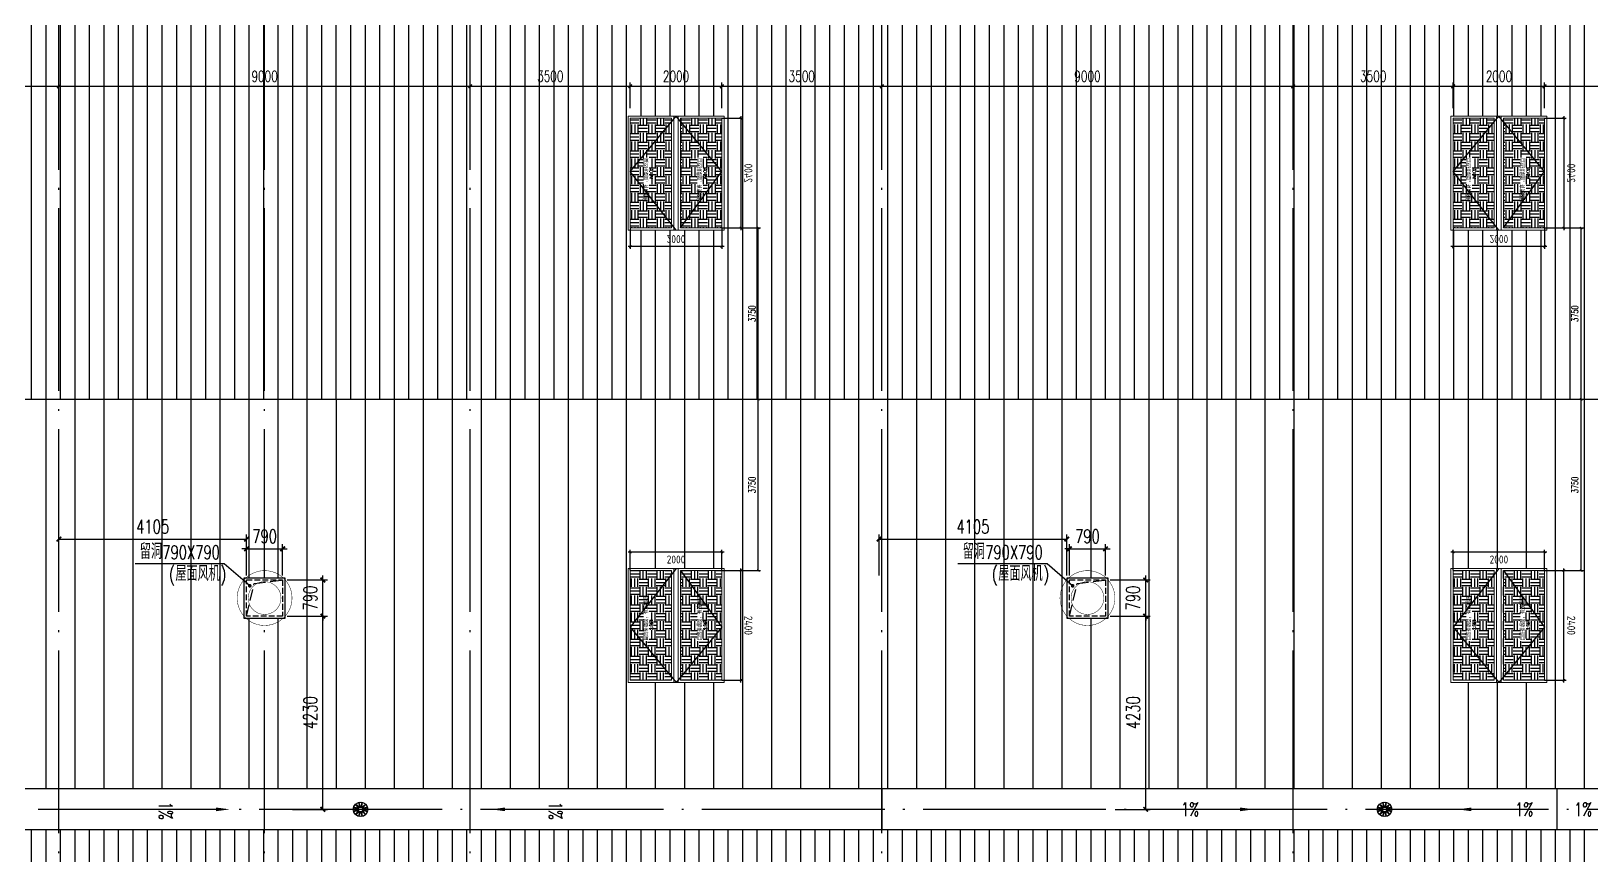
# Model space of a CAD drawing. Extents: x -1313754 to 847533, y 489853 to 941203.
# Drawn here: x 235541 to 269678, y 583803 to 601851 of the extents above; entities that cross this region are included whole.
import ezdxf

# ---------------------------------------------------------------- set-up
doc = ezdxf.new("R2010")
doc.units = 0
doc.header["$LTSCALE"] = 1000
doc.header["$MEASUREMENT"] = 0
for name, pattern in [('DASH', [0.35, 0.25, -0.1]), ('DOTE', [2.42, 2, -0.2, 0.02, -0.2]), ('HIDDEN', [9.525, 6.35, -3.175])]:
    doc.linetypes.add(name, pattern=pattern)
doc.layers.get('Defpoints').update_dxf_attribs({"color": 210})
for name, color, linetype in [('A-AXIS-DOTE', 14, 'DOTE'), ('A-AXIS-DP', 126, 'Continuous'), ('A-AXIS-SYMB', 3, 'Continuous'), ('A-DRAIN', 142, 'Continuous'), ('A-HATCH-2', 251, 'Continuous'), ('A-LIN-V', 9, 'Continuous'), ('A-SFCE', 30, 'Continuous'), ('A-WINDOW', 140, 'Continuous'), ('AS-COLN', 6, 'Continuous'), ('AS-WALL', 40, 'Continuous'), ('AS-结构边线层', 200, 'Continuous'), ('DIM_SYMB', 3, 'Continuous'), ('PUB_TEXT', 7, 'Continuous'), ('SPACE', 7, 'Continuous'), ('SPACE_HATCH', 8, 'Continuous'), ('参考线', 8, 'Continuous'), ('外框', 1, 'HIDDEN'), ('文本', 4, 'Continuous'), ('暖通', 7, 'Continuous'), ('虹吸雨水斗', 6, 'Continuous')]:
    doc.layers.add(name, color=color, linetype=linetype)
doc.layers.add('A-加建区域', color=47, linetype='Continuous', plot=False)
doc.layers.add('成型线', color=3, linetype='Continuous', lineweight=18)
doc.styles.add('_TCH_DIM', font='SIMPLEX', dxfattribs={"bigfont": 'GBCBIG'})
doc.styles.add('_TCH_DIM_T3', font='SIMPLEX', dxfattribs={"width": 0.705882, "bigfont": 'GBCBIG'})
doc.styles.add('_TCH_SPACE', font='SIMPLEX', dxfattribs={"height": 5, "bigfont": 'GBCBIG'})
doc.styles.get("Standard").update_dxf_attribs({"font": 'gbenor.shx', "bigfont": 'gbcbig.shx'})
doc.dimstyles.new('_TCH_ARCH&&100', dxfattribs={"dimtxt": 297.5, "dimasz": 100, "dimexe": 100, "dimexo": 100, "dimgap": 126.25, "dimtad": 1, "dimdec": 0, "dimzin": 0, "dimdsep": 46, "dimtxsty": '_TCH_DIM_T3', "dimblk": 'ARCHTICK', "dimcen": 0.09, "dimclrt": 7, "dimazin": 2, "dimtfac": 1, "dimtdec": 0, "dimtix": 1, "dimtmove": 2, "dimatfit": 3, "dimfxl": 0, "dimtolj": 1, "dimtzin": 0, "dimarcsym": 0})
doc.dimstyles.new('_TCH_ARCH&&50', dxfattribs={"dimtxt": 148.75, "dimasz": 50, "dimexe": 50, "dimexo": 50, "dimgap": 63.125, "dimtad": 1, "dimdec": 0, "dimzin": 0, "dimdsep": 46, "dimtxsty": '_TCH_DIM_T3', "dimblk": 'ARCHTICK', "dimcen": 0.09, "dimclrt": 7, "dimazin": 2, "dimtfac": 1, "dimtdec": 0, "dimtix": 1, "dimtmove": 2, "dimatfit": 3, "dimfxl": 0, "dimtolj": 1, "dimtzin": 0, "dimarcsym": 0})
doc.dimstyles.new('_TCH_ARCH&&80', dxfattribs={"dimtxt": 238, "dimasz": 80, "dimexe": 80, "dimexo": 80, "dimgap": 101, "dimtad": 1, "dimdec": 0, "dimzin": 0, "dimdsep": 46, "dimtxsty": '_TCH_DIM_T3', "dimblk": 'ARCHTICK', "dimcen": 0.09, "dimclrt": 7, "dimazin": 2, "dimtfac": 1, "dimtdec": 0, "dimtix": 1, "dimtmove": 2, "dimatfit": 3, "dimfxl": 0, "dimtolj": 1, "dimtzin": 0, "dimarcsym": 0})
pattern_1 = [(90, (-500100, 0), (-317.5, 0), [])]
pattern_2 = [(0, (0, 0), (187.5, 187.5), [187.5, -187.5]), (0, (0, 70.31), (187.5, 187.5), [187.5, -187.5]), (0, (0, 140.62), (187.5, 187.5), [187.5, -187.5]), (90, (23.44, 164.06), (-187.5, 187.5), [187.5, -187.5]), (90, (93.75, 164.06), (-187.5, 187.5), [187.5, -187.5]), (90, (164.06, 164.06), (-187.5, 187.5), [187.5, -187.5])]

# ---------------------------------------------------------------- blocks, each defined once
blk = doc.blocks.new('rrrrrrrrrrrrrrrrrrrrr')
at = {"layer": 'A-HATCH-2'}
h = blk.add_hatch(dxfattribs=at)
h.set_pattern_fill('ANSI31', color=256, scale=200, angle=45)
h.set_pattern_definition(pattern_1)
h.paths.add_polyline_path([(-266220, 593795), (-133684.3, 593795), (-128454.2, 593795), (-128454.2, 602320), (-301467.2, 602320), (-304221.8, 593830.4), (-299145.1, 593795)])
h = blk.add_hatch(dxfattribs=at)
h.set_pattern_fill('ANSI31', color=256, scale=400, angle=45)
h.set_pattern_definition([(90, (-500100, 0), (-635, 0), [])])
h.paths.add_polyline_path([(-266220, 593795), (-133684.3, 593795), (-128454.2, 593795), (-128454.2, 585270), (-306999.3, 585270), (-304233.2, 593795), (-278850, 593795)])
h = blk.add_hatch(dxfattribs=at)
h.set_pattern_fill('ANSI31', color=256, scale=200, angle=45)
h.set_pattern_definition(pattern_1)
h.paths.add_polyline_path([(-266220, 575845), (-133684.3, 575845), (-128454.2, 575845), (-128454.2, 584370), (-307291.3, 584370), (-310057.3, 575845), (-299145.1, 575845)])
at = {"layer": 'A-LIN-V'}
for points in [[(-128454.2, 585270), (-306999.3, 585270)], [(-128454.2, 584370), (-307291.3, 584370)]]:
    blk.add_lwpolyline(points, dxfattribs=at)
at = {"layer": 'A-SFCE'}
blk.add_lwpolyline([(-304977.3, 593795), (-128454.2, 593795)], dxfattribs=at)
blk = doc.blocks.new('_ArchTick')
at = {"color": 0, "linetype": 'ByBlock', "const_width": 0.4}
blk.add_lwpolyline([(-0.5, -0.5), (0.5, 0.5)], dxfattribs=at)
blk = doc.blocks.new('44')
at = {"layer": 'A-AXIS-DP', "color": 1}
for p, q in [((280302, 745270), (280302, 747370)), ((277446, 744900), (279946, 744900))]:
    blk.add_line(p, q, dxfattribs=at)
for p, xscale, yscale, zscale, rotation in [((280302, 747320), -50.00000000000003, 50.00000000000003, 50.00000000000001, 270), ((280302, 745320), -50.00000000000001, 50.00000000000001, 50.00000000000001, 90), ((279896, 744900), -50, 50, 50, 180)]:
    blk.add_blockref('_ArchTick', p, dxfattribs=dict(at, xscale=xscale, yscale=yscale, zscale=zscale, rotation=rotation))
at = {"layer": 'A-AXIS-DP', "color": 1, "xscale": -50, "yscale": 50, "zscale": 50}
blk.add_blockref('_ArchTick', (277496, 744900), dxfattribs=at)
at = {"layer": 'A-AXIS-DP', "color": 1, "insert": (278696, 744737), "char_height": 175, "attachment_point": 5, "rotation": 180}
blk.add_mtext('\\A1;2400', dxfattribs=at)
blk.add_wipeout([(277446, 745270), (279946, 745270), (279946, 747370), (277446, 747370)]).dxf.layer = '参考线'
at = {"layer": 'SPACE_HATCH'}
h = blk.add_hatch(dxfattribs=at)
h.set_pattern_fill('土壤', color=1, scale=50, style=0)
h.set_pattern_definition(pattern_2)
h.paths.add_polyline_path([(277496, 746420), (279896, 746420), (279896, 747320), (277496, 747320)])
h.paths.add_polyline_path([(278352, 746904), (279057, 746904), (279057, 747034), (278352, 747034)])
h.paths.add_polyline_path([(278591, 746811), (278817, 746811), (278817, 746895), (278591, 746895)])
h = blk.add_hatch(dxfattribs=at)
h.set_pattern_fill('土壤', color=1, scale=50, style=0)
h.set_pattern_definition(pattern_2)
h.paths.add_polyline_path([(277496, 746220), (279896, 746220), (279896, 745320), (277496, 745320)])
h.paths.add_polyline_path([(278352, 745724), (279057, 745724), (279057, 745854), (278352, 745854)])
h.paths.add_polyline_path([(278591, 745631), (278817, 745631), (278817, 745715), (278591, 745715)])
at = {"layer": 'A-AXIS-DP', "color": 1}
for p, q in [((279906, 747320), (280352, 747320)), ((277496, 745320), (277496, 744850)), ((279896, 745320), (279896, 744850)), ((279906, 745320), (280352, 745320))]:
    blk.add_line(p, q, dxfattribs=at)
at = {"layer": '外框'}
for points in [[(279946, 746320), (278658, 747320), (277446, 746320)], [(279896, 746220), (278658, 745320), (277446, 746320)]]:
    blk.add_lwpolyline(points, dxfattribs=at)
at = {"layer": '成型线'}
for p, q in [((279946, 745270), (279946, 747370)), ((277446, 746370), (279946, 746370)), ((277446, 746270), (279946, 746270)), ((277496, 746420), (279896, 746420)), ((277496, 746220), (279896, 746220))]:
    blk.add_line(p, q, dxfattribs=at)
for points in [[(279946, 745270), (277446, 745270), (277446, 747370), (279946, 747370)], [(277496, 746420), (277496, 747320), (279896, 747320), (279896, 746420)], [(279896, 746220), (279896, 745320), (277496, 745320), (277496, 746220)]]:
    blk.add_lwpolyline(points, dxfattribs=at)
at = {"layer": 'A-AXIS-DP', "color": 1, "insert": (280139, 746320), "char_height": 175, "attachment_point": 5, "rotation": 270}
blk.add_mtext('\\A1;2000', dxfattribs=at)
at = {"layer": 'SPACE', "color": 1, "style": '_TCH_SPACE'}
for p in [(278365, 746930), (278365, 745750)]:
    blk.add_text('自然排烟窗，有效面积', height=96.5, dxfattribs=at).set_placement(p)
at = {"layer": 'SPACE', "color": 1, "style": '_TCH_SPACE', "width": 0.705882}
for s, height, p in [('2.16m', 59.5, (278600, 746828)), ('2', 29.8, (278792, 746863)), ('2.16m', 59.5, (278600, 745648)), ('2', 29.8, (278792, 745683))]:
    blk.add_text(s, height=height, dxfattribs=at).set_placement(p)
blk = doc.blocks.new('*D2538')
at = {"layer": 'A-WINDOW', "color": 0, "lineweight": -2}
for p, q in [((367696, 714320), (368446, 714320)), ((368396, 710570), (368396, 714320)), ((367696, 710570), (368446, 710570))]:
    blk.add_line(p, q, dxfattribs=at)
at = {"layer": 'Defpoints', "color": 0}
for p in [(367646, 714320), (368396, 714320), (367646, 710570)]:
    blk.add_point(p, dxfattribs=at)
at = {"layer": 'A-WINDOW', "color": 0, "lineweight": -2, "xscale": 50, "yscale": 50, "zscale": 50}
for p, rotation in [((368396, 714320), 90), ((368396, 710570), 270)]:
    blk.add_blockref('_ArchTick', p, dxfattribs=dict(at, rotation=rotation))
at = {"layer": 'A-WINDOW', "color": 7, "insert": (368258, 712445), "char_height": 148.8, "attachment_point": 5, "rotation": 90, "style": '_TCH_DIM_T3'}
blk.add_mtext('\\A1;3750', dxfattribs=at)
blk = doc.blocks.new('*D2539')
at = {"layer": 'A-WINDOW', "color": 0, "lineweight": -2}
for p, q in [((367696, 718070), (368446, 718070)), ((368396, 714320), (368396, 718070)), ((367696, 714320), (368446, 714320))]:
    blk.add_line(p, q, dxfattribs=at)
at = {"layer": 'Defpoints', "color": 0}
for p in [(367646, 718070), (368396, 718070), (367646, 714320)]:
    blk.add_point(p, dxfattribs=at)
at = {"layer": 'A-WINDOW', "color": 0, "lineweight": -2, "xscale": 50, "yscale": 50, "zscale": 50}
for p, rotation in [((368396, 718070), 90), ((368396, 714320), 270)]:
    blk.add_blockref('_ArchTick', p, dxfattribs=dict(at, rotation=rotation))
at = {"layer": 'A-WINDOW', "color": 7, "insert": (368258, 716195), "char_height": 148.8, "attachment_point": 5, "rotation": 90, "style": '_TCH_DIM_T3'}
blk.add_mtext('\\A1;3750', dxfattribs=at)
blk = doc.blocks.new('*D1895')
at = {"layer": 'A-AXIS-DP', "color": 0, "lineweight": -2}
for p, q in [((232646, 600165), (232646, 600725)), ((232646, 600645), (236146, 600645)), ((236146, 600165), (236146, 600725))]:
    blk.add_line(p, q, dxfattribs=at)
at = {"layer": 'Defpoints', "color": 0}
for p in [(236146, 600645), (232646, 600085), (236146, 600085)]:
    blk.add_point(p, dxfattribs=at)
at = {"layer": 'A-AXIS-DP', "color": 0, "lineweight": -2, "xscale": 80, "yscale": 80, "zscale": 80, "rotation": 180}
blk.add_blockref('_ArchTick', (232646, 600645), dxfattribs=at)
at = {"layer": 'A-AXIS-DP', "color": 0, "lineweight": -2, "xscale": 80, "yscale": 80, "zscale": 80}
blk.add_blockref('_ArchTick', (236146, 600645), dxfattribs=at)
at = {"layer": 'A-AXIS-DP', "color": 7, "insert": (234396, 600865), "char_height": 238, "attachment_point": 5, "style": '_TCH_DIM_T3'}
blk.add_mtext('\\A1;3500', dxfattribs=at)
blk = doc.blocks.new('*D1896')
at = {"layer": 'A-AXIS-DP', "color": 0, "lineweight": -2}
for p, q in [((236146, 600165), (236146, 600725)), ((236146, 600645), (245146, 600645)), ((245146, 600165), (245146, 600725))]:
    blk.add_line(p, q, dxfattribs=at)
at = {"layer": 'Defpoints', "color": 0}
for p in [(245146, 600645), (236146, 600085), (245146, 600085)]:
    blk.add_point(p, dxfattribs=at)
at = {"layer": 'A-AXIS-DP', "color": 0, "lineweight": -2, "xscale": 80, "yscale": 80, "zscale": 80, "rotation": 180}
blk.add_blockref('_ArchTick', (236146, 600645), dxfattribs=at)
at = {"layer": 'A-AXIS-DP', "color": 0, "lineweight": -2, "xscale": 80, "yscale": 80, "zscale": 80}
blk.add_blockref('_ArchTick', (245146, 600645), dxfattribs=at)
at = {"layer": 'A-AXIS-DP', "color": 7, "insert": (240646, 600865), "char_height": 238, "attachment_point": 5, "style": '_TCH_DIM_T3'}
blk.add_mtext('\\A1;9000', dxfattribs=at)
blk = doc.blocks.new('*D1897')
at = {"layer": 'A-AXIS-DP', "color": 0, "lineweight": -2}
for p, q in [((245146, 600165), (245146, 600725)), ((245146, 600645), (248646, 600645)), ((248646, 600165), (248646, 600725))]:
    blk.add_line(p, q, dxfattribs=at)
at = {"layer": 'Defpoints', "color": 0}
for p in [(248646, 600645), (245146, 600085), (248646, 600085)]:
    blk.add_point(p, dxfattribs=at)
at = {"layer": 'A-AXIS-DP', "color": 0, "lineweight": -2, "xscale": 80, "yscale": 80, "zscale": 80, "rotation": 180}
blk.add_blockref('_ArchTick', (245146, 600645), dxfattribs=at)
at = {"layer": 'A-AXIS-DP', "color": 0, "lineweight": -2, "xscale": 80, "yscale": 80, "zscale": 80}
blk.add_blockref('_ArchTick', (248646, 600645), dxfattribs=at)
at = {"layer": 'A-AXIS-DP', "color": 7, "insert": (246896, 600865), "char_height": 238, "attachment_point": 5, "style": '_TCH_DIM_T3'}
blk.add_mtext('\\A1;3500', dxfattribs=at)
blk = doc.blocks.new('*D1898')
at = {"layer": 'A-AXIS-DP', "color": 0, "lineweight": -2}
for p, q in [((248646, 600165), (248646, 600725)), ((248646, 600645), (250646, 600645)), ((250646, 600165), (250646, 600725))]:
    blk.add_line(p, q, dxfattribs=at)
at = {"layer": 'Defpoints', "color": 0}
for p in [(250646, 600645), (248646, 600085), (250646, 600085)]:
    blk.add_point(p, dxfattribs=at)
at = {"layer": 'A-AXIS-DP', "color": 0, "lineweight": -2, "xscale": 80, "yscale": 80, "zscale": 80, "rotation": 180}
blk.add_blockref('_ArchTick', (248646, 600645), dxfattribs=at)
at = {"layer": 'A-AXIS-DP', "color": 0, "lineweight": -2, "xscale": 80, "yscale": 80, "zscale": 80}
blk.add_blockref('_ArchTick', (250646, 600645), dxfattribs=at)
at = {"layer": 'A-AXIS-DP', "color": 7, "insert": (249646, 600865), "char_height": 238, "attachment_point": 5, "style": '_TCH_DIM_T3'}
blk.add_mtext('\\A1;2000', dxfattribs=at)
blk = doc.blocks.new('*D1899')
at = {"layer": 'A-AXIS-DP', "color": 0, "lineweight": -2}
for p, q in [((250646, 600165), (250646, 600725)), ((250646, 600645), (254146, 600645)), ((254146, 600165), (254146, 600725))]:
    blk.add_line(p, q, dxfattribs=at)
at = {"layer": 'Defpoints', "color": 0}
for p in [(254146, 600645), (250646, 600085), (254146, 600085)]:
    blk.add_point(p, dxfattribs=at)
at = {"layer": 'A-AXIS-DP', "color": 0, "lineweight": -2, "xscale": 80, "yscale": 80, "zscale": 80, "rotation": 180}
blk.add_blockref('_ArchTick', (250646, 600645), dxfattribs=at)
at = {"layer": 'A-AXIS-DP', "color": 0, "lineweight": -2, "xscale": 80, "yscale": 80, "zscale": 80}
blk.add_blockref('_ArchTick', (254146, 600645), dxfattribs=at)
at = {"layer": 'A-AXIS-DP', "color": 7, "insert": (252396, 600865), "char_height": 238, "attachment_point": 5, "style": '_TCH_DIM_T3'}
blk.add_mtext('\\A1;3500', dxfattribs=at)
blk = doc.blocks.new('*D1900')
at = {"layer": 'A-AXIS-DP', "color": 0, "lineweight": -2}
for p, q in [((254146, 600165), (254146, 600725)), ((254146, 600645), (263146, 600645)), ((263146, 600165), (263146, 600725))]:
    blk.add_line(p, q, dxfattribs=at)
at = {"layer": 'Defpoints', "color": 0}
for p in [(263146, 600645), (254146, 600085), (263146, 600085)]:
    blk.add_point(p, dxfattribs=at)
at = {"layer": 'A-AXIS-DP', "color": 0, "lineweight": -2, "xscale": 80, "yscale": 80, "zscale": 80, "rotation": 180}
blk.add_blockref('_ArchTick', (254146, 600645), dxfattribs=at)
at = {"layer": 'A-AXIS-DP', "color": 0, "lineweight": -2, "xscale": 80, "yscale": 80, "zscale": 80}
blk.add_blockref('_ArchTick', (263146, 600645), dxfattribs=at)
at = {"layer": 'A-AXIS-DP', "color": 7, "insert": (258646, 600865), "char_height": 238, "attachment_point": 5, "style": '_TCH_DIM_T3'}
blk.add_mtext('\\A1;9000', dxfattribs=at)
blk = doc.blocks.new('*D1901')
at = {"layer": 'A-AXIS-DP', "color": 0, "lineweight": -2}
for p, q in [((263146, 600165), (263146, 600725)), ((263146, 600645), (266646, 600645)), ((266646, 600165), (266646, 600725))]:
    blk.add_line(p, q, dxfattribs=at)
at = {"layer": 'Defpoints', "color": 0}
for p in [(266646, 600645), (263146, 600085), (266646, 600085)]:
    blk.add_point(p, dxfattribs=at)
at = {"layer": 'A-AXIS-DP', "color": 0, "lineweight": -2, "xscale": 80, "yscale": 80, "zscale": 80, "rotation": 180}
blk.add_blockref('_ArchTick', (263146, 600645), dxfattribs=at)
at = {"layer": 'A-AXIS-DP', "color": 0, "lineweight": -2, "xscale": 80, "yscale": 80, "zscale": 80}
blk.add_blockref('_ArchTick', (266646, 600645), dxfattribs=at)
at = {"layer": 'A-AXIS-DP', "color": 7, "insert": (264896, 600865), "char_height": 238, "attachment_point": 5, "style": '_TCH_DIM_T3'}
blk.add_mtext('\\A1;3500', dxfattribs=at)
blk = doc.blocks.new('*D1902')
at = {"layer": 'A-AXIS-DP', "color": 0, "lineweight": -2}
for p, q in [((266646, 600165), (266646, 600725)), ((266646, 600645), (268646, 600645)), ((268646, 600165), (268646, 600725))]:
    blk.add_line(p, q, dxfattribs=at)
at = {"layer": 'Defpoints', "color": 0}
for p in [(268646, 600645), (266646, 600085), (268646, 600085)]:
    blk.add_point(p, dxfattribs=at)
at = {"layer": 'A-AXIS-DP', "color": 0, "lineweight": -2, "xscale": 80, "yscale": 80, "zscale": 80, "rotation": 180}
blk.add_blockref('_ArchTick', (266646, 600645), dxfattribs=at)
at = {"layer": 'A-AXIS-DP', "color": 0, "lineweight": -2, "xscale": 80, "yscale": 80, "zscale": 80}
blk.add_blockref('_ArchTick', (268646, 600645), dxfattribs=at)
at = {"layer": 'A-AXIS-DP', "color": 7, "insert": (267646, 600865), "char_height": 238, "attachment_point": 5, "style": '_TCH_DIM_T3'}
blk.add_mtext('\\A1;2000', dxfattribs=at)
blk = doc.blocks.new('*D1903')
at = {"layer": 'A-AXIS-DP', "color": 0, "lineweight": -2}
for p, q in [((268646, 600165), (268646, 600725)), ((268646, 600645), (272146, 600645)), ((272146, 600165), (272146, 600725))]:
    blk.add_line(p, q, dxfattribs=at)
at = {"layer": 'Defpoints', "color": 0}
for p in [(272146, 600645), (268646, 600085), (272146, 600085)]:
    blk.add_point(p, dxfattribs=at)
at = {"layer": 'A-AXIS-DP', "color": 0, "lineweight": -2, "xscale": 80, "yscale": 80, "zscale": 80, "rotation": 180}
blk.add_blockref('_ArchTick', (268646, 600645), dxfattribs=at)
at = {"layer": 'A-AXIS-DP', "color": 0, "lineweight": -2, "xscale": 80, "yscale": 80, "zscale": 80}
blk.add_blockref('_ArchTick', (272146, 600645), dxfattribs=at)
at = {"layer": 'A-AXIS-DP', "color": 7, "insert": (270396, 600865), "char_height": 238, "attachment_point": 5, "style": '_TCH_DIM_T3'}
blk.add_mtext('\\A1;3500', dxfattribs=at)
blk = doc.blocks.new('dote')
at = {"layer": 'A-AXIS-DOTE', "ltscale": 2}
for p, q in [((-43117.8, -264080), (-43117.8, -167560.7)), ((-38617.8, -264080), (-38617.8, -167560.7)), ((-34117.8, -264080), (-34117.8, -167560.7)), ((-25117.8, -264080), (-25117.8, -167560.7)), ((-16117.8, -264080), (-16117.8, -167560.7)), ((100786.4, -220000), (-97273.6, -220000))]:
    blk.add_line(p, q, dxfattribs=at)
blk = doc.blocks.new('*D138')
at = {"layer": 'A-AXIS-DP', "color": 0, "lineweight": -2}
for p, q in [((-495, 395), (-1374, 395)), ((-1274, 395), (-1274, 495)), ((-1274, 395), (-1274, -395)), ((-495, -395), (-1374, -395)), ((-1274, -395), (-1274, -495))]:
    blk.add_line(p, q, dxfattribs=at)
at = {"layer": 'Defpoints', "color": 0}
for p in [(-395, 395), (-1274, -395), (-395, -395)]:
    blk.add_point(p, dxfattribs=at)
at = {"layer": 'A-AXIS-DP', "color": 0, "lineweight": -2, "xscale": 100, "yscale": 100, "zscale": 100}
for p, rotation in [((-1274, 395), 270), ((-1274, -395), 90)]:
    blk.add_blockref('_ArchTick', p, dxfattribs=dict(at, rotation=rotation))
at = {"layer": 'A-AXIS-DP', "color": 7, "insert": (-999, 0), "char_height": 297.5, "attachment_point": 5, "rotation": 270, "style": '_TCH_DIM_T3'}
blk.add_mtext('\\A1;790', dxfattribs=at)
blk = doc.blocks.new('*D139')
at = {"layer": 'A-AXIS-DP', "color": 0, "lineweight": -2}
for p, q in [((-395, -495), (-395, -1178)), ((395, -495), (395, -1178)), ((-395, -1078), (-495, -1078)), ((395, -1078), (-395, -1078)), ((395, -1078), (495, -1078))]:
    blk.add_line(p, q, dxfattribs=at)
at = {"layer": 'Defpoints', "color": 0}
for p in [(-395, -395), (395, -395), (-395, -1078)]:
    blk.add_point(p, dxfattribs=at)
at = {"layer": 'A-AXIS-DP', "color": 0, "lineweight": -2, "xscale": 100, "yscale": 100, "zscale": 100}
blk.add_blockref('_ArchTick', (-395, -1078), dxfattribs=at)
at = {"layer": 'A-AXIS-DP', "color": 0, "lineweight": -2, "xscale": 100, "yscale": 100, "zscale": 100, "rotation": 180}
blk.add_blockref('_ArchTick', (395, -1078), dxfattribs=at)
at = {"layer": 'A-AXIS-DP', "color": 7, "insert": (0, -1353), "char_height": 297.5, "attachment_point": 5, "rotation": 180, "style": '_TCH_DIM_T3'}
blk.add_mtext('\\A1;790', dxfattribs=at)
blk = doc.blocks.new('*D2405')
at = {"layer": 'A-AXIS-DP', "color": 0, "lineweight": -2}
for p, q in [((259255, 589050), (260020, 589050)), ((259920, 584820), (259920, 589050)), ((259255, 584820), (260020, 584820))]:
    blk.add_line(p, q, dxfattribs=at)
at = {"layer": 'Defpoints', "color": 0}
for p in [(259155, 589050), (259920, 589050), (259155, 584820)]:
    blk.add_point(p, dxfattribs=at)
at = {"layer": 'A-AXIS-DP', "color": 0, "lineweight": -2, "xscale": 100, "yscale": 100, "zscale": 100}
for p, rotation in [((259920, 589050), 90), ((259920, 584820), 270)]:
    blk.add_blockref('_ArchTick', p, dxfattribs=dict(at, rotation=rotation))
at = {"layer": 'A-AXIS-DP', "color": 7, "insert": (259645, 586935), "char_height": 297.5, "attachment_point": 5, "rotation": 90, "style": '_TCH_DIM_T3'}
blk.add_mtext('\\A1;4230', dxfattribs=at)
blk = doc.blocks.new('*D2406')
at = {"layer": 'A-AXIS-DP', "color": 0, "lineweight": -2}
for p, q in [((241255, 589050), (242020, 589050)), ((241920, 584820), (241920, 589050)), ((241255, 584820), (242020, 584820))]:
    blk.add_line(p, q, dxfattribs=at)
at = {"layer": 'Defpoints', "color": 0}
for p in [(241155, 589050), (241920, 589050), (241155, 584820)]:
    blk.add_point(p, dxfattribs=at)
at = {"layer": 'A-AXIS-DP', "color": 0, "lineweight": -2, "xscale": 100, "yscale": 100, "zscale": 100}
for p, rotation in [((241920, 589050), 90), ((241920, 584820), 270)]:
    blk.add_blockref('_ArchTick', p, dxfattribs=dict(at, rotation=rotation))
at = {"layer": 'A-AXIS-DP', "color": 7, "insert": (241645, 586935), "char_height": 297.5, "attachment_point": 5, "rotation": 90, "style": '_TCH_DIM_T3'}
blk.add_mtext('\\A1;4230', dxfattribs=at)
blk = doc.blocks.new('*D2516')
at = {"layer": 'A-AXIS-DP', "color": 0, "lineweight": -2}
for p, q in [((254088, 589940), (254088, 590835)), ((254088, 590735), (258193, 590735)), ((258193, 589940), (258193, 590835))]:
    blk.add_line(p, q, dxfattribs=at)
at = {"layer": 'Defpoints', "color": 0}
for p in [(258193, 590735), (254088, 589840), (258193, 589840)]:
    blk.add_point(p, dxfattribs=at)
at = {"layer": 'A-AXIS-DP', "color": 0, "lineweight": -2, "xscale": 100, "yscale": 100, "zscale": 100, "rotation": 180}
blk.add_blockref('_ArchTick', (254088, 590735), dxfattribs=at)
at = {"layer": 'A-AXIS-DP', "color": 0, "lineweight": -2, "xscale": 100, "yscale": 100, "zscale": 100}
blk.add_blockref('_ArchTick', (258193, 590735), dxfattribs=at)
at = {"layer": 'A-AXIS-DP', "color": 7, "insert": (256140, 591010), "char_height": 297.5, "attachment_point": 5, "style": '_TCH_DIM_T3'}
blk.add_mtext('\\A1;4105', dxfattribs=at)
blk = doc.blocks.new('*D2520')
at = {"layer": 'A-AXIS-DP', "color": 0, "lineweight": -2}
for p, q in [((236146, 589940), (236146, 590835)), ((236146, 590735), (240251, 590735)), ((240251, 589940), (240251, 590835))]:
    blk.add_line(p, q, dxfattribs=at)
at = {"layer": 'Defpoints', "color": 0}
for p in [(240251, 590735), (236146, 589840), (240251, 589840)]:
    blk.add_point(p, dxfattribs=at)
at = {"layer": 'A-AXIS-DP', "color": 0, "lineweight": -2, "xscale": 100, "yscale": 100, "zscale": 100, "rotation": 180}
blk.add_blockref('_ArchTick', (236146, 590735), dxfattribs=at)
at = {"layer": 'A-AXIS-DP', "color": 0, "lineweight": -2, "xscale": 100, "yscale": 100, "zscale": 100}
blk.add_blockref('_ArchTick', (240251, 590735), dxfattribs=at)
at = {"layer": 'A-AXIS-DP', "color": 7, "insert": (238198, 591010), "char_height": 297.5, "attachment_point": 5, "style": '_TCH_DIM_T3'}
blk.add_mtext('\\A1;4105', dxfattribs=at)
blk = doc.blocks.new('w4234233')
at = {"layer": 'A-AXIS-SYMB'}
for points in [[(355546, 826830, 0, 0, 0), (355546, 825680, 0, 80, 0), (355546, 825980, 0, 0, 0)], [(355546, 818810, 0, 0, 0), (355546, 819960, 0, 80, 0), (355546, 819660, 0, 0, 0)]]:
    blk.add_lwpolyline(points, format="xyseb", dxfattribs=at)
at = {"layer": 'PUB_TEXT', "style": '_TCH_DIM', "width": 0.705882}
for p in [(355376, 826935), (355376, 818407)]:
    blk.add_text('1%%%', height=297.5, dxfattribs=at).set_placement(p)
blk = doc.blocks.new('“奔腾”虹吸雨水斗')
at = {"layer": '虹吸雨水斗', "lineweight": 25}
for p, q in [((946944, 86685), (947028, 86658)), ((947028, 86641), (946944, 86614)), ((947032, 86673), (946946, 86692)), ((946946, 86607), (947032, 86625)), ((946982, 86753), (947040, 86688)), ((947040, 86611), (946982, 86546)), ((947052, 86699), (946987, 86758)), ((946987, 86541), (947052, 86600)), ((947048, 86793), (947066, 86707)), ((947066, 86592), (947048, 86506)), ((947082, 86711), (947055, 86795)), ((947055, 86504), (947082, 86587)), ((947125, 86795), (947098, 86711)), ((947098, 86587), (947125, 86504)), ((947114, 86707), (947132, 86793)), ((947132, 86506), (947114, 86592)), ((947194, 86758), (947128, 86699)), ((947128, 86600), (947194, 86541)), ((947140, 86688), (947199, 86753)), ((947199, 86546), (947140, 86611)), ((947234, 86692), (947148, 86673)), ((947148, 86625), (947234, 86607)), ((947152, 86658), (947236, 86685)), ((947236, 86614), (947152, 86641))]:
    blk.add_line(p, q, dxfattribs=at)
for radius in [150, 47.6]:
    blk.add_circle((947090, 86649), radius, dxfattribs=at)
for centre, start, end in [((947025, 86649), 291.6382, 68.3675), ((947034, 86682), 261.6382, 38.3675), ((947034, 86617), 321.6382, 98.3675), ((947057, 86706), 231.6382, 8.3675), ((947057, 86593), 351.6382, 128.3675), ((947090, 86715), 201.6382, 338.3675), ((947090, 86584), 21.6382, 158.3675), ((947123, 86706), 171.6382, 308.3675), ((947123, 86593), 51.6382, 188.3675), ((947147, 86682), 141.6382, 278.3675), ((947147, 86617), 81.6382, 218.3675), ((947155, 86649), 111.6382, 248.3675)]:
    blk.add_arc(centre, 8.82, start, end, dxfattribs=at)
blk = doc.blocks.new('434243')
at = {"layer": '文本', "xscale": 1.061320754715, "yscale": 1.061320754715, "zscale": 1.061320754715}
for p in [(-762421, 492857), (-740021, 492857)]:
    blk.add_blockref('“奔腾”虹吸雨水斗', p, dxfattribs=at)
blk = doc.blocks.new('21321423')
at = {"layer": 'A-AXIS-SYMB'}
for points in [[(261136, 584820, 0, 0, 0), (262286, 584820, 0, 80, 0), (261986, 584820, 0, 0, 0)], [(267896, 584820, 0, 0, 0), (266746, 584820, 0, 80, 0), (267046, 584820, 0, 0, 0)]]:
    blk.add_lwpolyline(points, format="xyseb", dxfattribs=at)
at = {"layer": 'A-DRAIN'}
for points in [[(254146, 585270), (254146, 584370)], [(268910, 585270), (268910, 584370)]]:
    blk.add_lwpolyline(points, dxfattribs=at)
at = {"layer": 'A-加建区域', "rotation": 270}
blk.add_blockref('w4234233', (-580074, 940366), dxfattribs=at)
at = {"layer": '虹吸雨水斗'}
blk.add_blockref('434243', (0, 0), dxfattribs=at)
at = {"layer": 'PUB_TEXT', "style": '_TCH_DIM', "width": 0.705882}
for p in [(260691, 584671), (268001, 584671), (269291, 584671)]:
    blk.add_text('1%%%', height=297.5, dxfattribs=at).set_placement(p)
blk = doc.blocks.new('frtt')
at = {"layer": 'A-LIN-V', "xscale": -1, "rotation": 90}
blk.add_blockref('44', (1112915.9, 997965.8), dxfattribs=at)
at = {"layer": 'A-LIN-V', "rotation": 90}
blk.add_blockref('44', (1112915.9, 430674.2), dxfattribs=at)
at = {"layer": 'A-WINDOW', "color": 1}
for p1, p2, picture, middle in [((367645.9, 714320), (367645.9, 718070), '*D2539', (368258.4, 716195)), ((367645.9, 710570), (367645.9, 714320), '*D2538', (368258.4, 712445))]:
    dim = blk.add_aligned_dim(p1=p1, p2=p2, distance=-750, dimstyle='_TCH_ARCH&&50', dxfattribs=at)
    dim.commit()
    dim.dimension.update_dxf_attribs({"geometry": picture, "text_midpoint": middle})
blk = doc.blocks.new('242343243')
at = {"layer": 'A-WINDOW'}
for p in [(-116950, -120525), (-98950, -120525)]:
    blk.add_blockref('frtt', p, dxfattribs=at)
at = {"layer": 'A-AXIS-DP'}
for p1, p2, picture, middle in [((232645.9, 600085.3), (236145.8, 600085.3), '*D1895', (234395.9, 600865.3)), ((236145.8, 600085.3), (245145.8, 600085.3), '*D1896', (240645.8, 600865.3)), ((254145.8, 600085.3), (263145.8, 600085.3), '*D1900', (258645.8, 600865.3))]:
    dim = blk.add_aligned_dim(p1=p1, p2=p2, distance=560, dimstyle='_TCH_ARCH&&80', dxfattribs=at)
    dim.commit()
    dim.dimension.update_dxf_attribs({"geometry": picture, "text_midpoint": middle})
for p1, p2, picture, middle in [((245145.8, 600085.3), (248645.9, 600085.3), '*D1897', (246895.9, 600865.3)), ((248645.9, 600085.3), (250645.9, 600085.3), '*D1898', (249645.9, 600865.3)), ((250645.9, 600085.3), (254145.8, 600085.3), '*D1899', (252395.9, 600865.3)), ((263145.8, 600085.3), (266645.9, 600085.3), '*D1901', (264895.9, 600865.3)), ((266645.9, 600085.3), (268645.9, 600085.3), '*D1902', (267645.9, 600865.3)), ((268645.9, 600085.3), (272145.8, 600085.3), '*D1903', (270395.9, 600865.3))]:
    dim = blk.add_aligned_dim(p1=p1, p2=p2, distance=560, dimstyle='_TCH_ARCH&&80', dxfattribs=at)
    dim.commit()
    dim.dimension.update_dxf_attribs({"geometry": picture, "text_midpoint": middle})
blk = doc.blocks.new('fengji')
at = {"layer": 'DIM_SYMB'}
blk.add_line((884.2, -747.9), (2834.2, -747.9), dxfattribs=at)
at = {"layer": 'DIM_SYMB', "color": 7, "style": '_TCH_DIM', "width": 0.705882}
for s, p in [(')', (967.7, -372.9)), ('(', (2090.7, -372.9)), ('790X790', (2237.7, -852.9))]:
    blk.add_text(s, height=297.5, rotation=180, dxfattribs=at).set_placement(p)
at = {"layer": 'DIM_SYMB', "color": 7, "style": '_TCH_DIM'}
for s, p in [('屋面风机', (1950.7, -372.9)), ('留洞', (2729.2, -852.9))]:
    blk.add_text(s, height=337.59, rotation=180, dxfattribs=at).set_placement(p)
blk.add_wipeout([(-445, 445), (445, 445), (445, -445), (-445, -445)]).dxf.layer = '参考线'
at = {"layer": 'A-HATCH-2', "const_width": 10}
for points in [[(0, -600.2, -1), (0, 600.2, -1)], [(0, -600.2, 1), (0, 600.2, 1)]]:
    blk.add_lwpolyline(points, format="xyb", dxfattribs=at)
at = {"layer": 'A-HATCH-2', "linetype": 'DASH', "const_width": 10}
for points in [[(0, -358.3, -1), (0, 358.3, -1)], [(0, -358.3, 1), (0, 358.3, 1)]]:
    blk.add_lwpolyline(points, format="xyb", dxfattribs=at)
at = {"layer": 'AS-COLN', "ltscale": 0.5}
blk.add_lwpolyline([(-445, 445), (445, 445), (445, -445), (-445, -445)], close=True, dxfattribs=at)
at = {"layer": 'AS-COLN', "linetype": 'DASH', "ltscale": 0.5}
blk.add_lwpolyline([(-395, 395), (395, 395), (395, -395), (-395, -395)], close=True, dxfattribs=at)
at = {"layer": 'AS-结构边线层', "linetype": 'DASH'}
blk.add_lwpolyline([(395, 395), (225.4, -315), (-395, -395)], dxfattribs=at)
at = {"layer": 'DIM_SYMB'}
blk.add_line((324.2, -267.9), (884.2, -747.9), dxfattribs=at)
at = {"layer": 'DIM_SYMB', "const_width": 40}
blk.add_lwpolyline([(310.3, -253.5, -1), (338.1, -282.3, -1)], format="xyb", close=True, dxfattribs=at)
at = {"layer": 'A-AXIS-DP'}
for p1, distance, picture, middle in [((-395, 395), -879.2, '*D138', (-999.2, 0)), ((395, -395), 682.9, '*D139', (0, -1352.9))]:
    dim = blk.add_aligned_dim(p1=p1, p2=(-395, -395), distance=distance, dimstyle='_TCH_ARCH&&100', dxfattribs=at)
    dim.commit()
    dim.dimension.update_dxf_attribs({"geometry": picture, "text_midpoint": middle})
blk = doc.blocks.new('2312321321')
at = {"layer": '暖通', "rotation": 180}
for p in [(240645.8, 589445), (258645.8, 589445)]:
    blk.add_blockref('fengji', p, dxfattribs=at)
at = {"layer": 'A-AXIS-DP'}
for p1, p2, distance, picture, middle in [((236145.8, 589840), (240250.8, 589840), 895, '*D2520', (238198.3, 591010)), ((254087.8, 589840), (258192.8, 589840), 895, '*D2516', (256140.3, 591010)), ((241154.7, 584820), (241154.7, 589050), -765.3, '*D2406', (241645, 586935)), ((259154.7, 584820), (259154.7, 589050), -765.3, '*D2405', (259645, 586935))]:
    dim = blk.add_aligned_dim(p1=p1, p2=p2, distance=distance, dimstyle='_TCH_ARCH&&100', dxfattribs=at)
    dim.commit()
    dim.dimension.update_dxf_attribs({"geometry": picture, "text_midpoint": middle})

msp = doc.modelspace()

# ---------------------------------------------------------------- block references
msp.add_blockref('rrrrrrrrrrrrrrrrrrrrr', (500100, 0))

# ---------------------------------------------------------------- next in the draw order: block references
at = {"layer": 'A-WINDOW'}
msp.add_blockref('242343243', (0, 0), dxfattribs=at)

# ---------------------------------------------------------------- next in the draw order: block references
at = {"layer": 'AS-WALL'}
msp.add_blockref('dote', (279263.6, 804820), dxfattribs=at)

# ---------------------------------------------------------------- next in the draw order: block references
at = {"layer": '暖通', "color": 7}
msp.add_blockref('2312321321', (0, 0), dxfattribs=at)

# ---------------------------------------------------------------- next in the draw order: block references
at = {"layer": '虹吸雨水斗', "linetype": 'Continuous'}
msp.add_blockref('21321423', (0, 0), dxfattribs=at)

doc.saveas('drawing.dxf')
